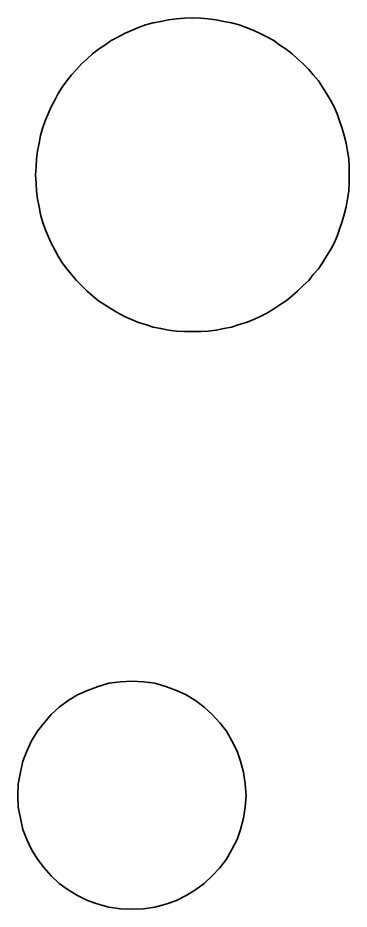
# Model space of a CAD drawing. Header units: centimetres. Extents: x -71 to 43, y 6 to 54.
# Drawn here: x -44.611 to -42.971, y 38.228 to 42.638 of the extents above; entities that cross this region are included whole.
import ezdxf

# ---------------------------------------------------------------- set-up
doc = ezdxf.new("R2010")
doc.units = ezdxf.units.CM
doc.header["$MEASUREMENT"] = 0
doc.layers.add('Camada 1', color=7, linetype='Continuous')

msp = doc.modelspace()

# ---------------------------------------------------------------- linework, layer by layer
at = {"layer": 'Camada 1', "color": 240, "lineweight": 35}
for points, knots in [([(-43.74633, 42.63771), (-43.74633, 42.63771), (-43.70633, 42.63521), (-43.70633, 42.63521), (-43.70633, 42.63521), (-43.70633, 42.63521), (-43.66883, 42.63271), (-43.66883, 42.63271), (-43.66883, 42.63271), (-43.66883, 42.63271), (-43.62883, 42.6277), (-43.62883, 42.6277), (-43.62883, 42.6277), (-43.62883, 42.6277), (-43.59133, 42.62021), (-43.59133, 42.62021), (-43.59133, 42.62021), (-43.59133, 42.62021), (-43.55383, 42.61271), (-43.55383, 42.61271), (-43.55383, 42.61271), (-43.55383, 42.61271), (-43.51633, 42.60271), (-43.51633, 42.60271), (-43.51633, 42.60271), (-43.51633, 42.60271), (-43.48133, 42.5902), (-43.48133, 42.5902), (-43.48133, 42.5902), (-43.48133, 42.5902), (-43.44383, 42.57521), (-43.44383, 42.57521), (-43.44383, 42.57521), (-43.44383, 42.57521), (-43.41133, 42.56021), (-43.41133, 42.56021), (-43.41133, 42.56021), (-43.41133, 42.56021), (-43.37633, 42.54271), (-43.37633, 42.54271), (-43.37633, 42.54271), (-43.37633, 42.54271), (-43.34383, 42.52521), (-43.34383, 42.52521), (-43.34383, 42.52521), (-43.34383, 42.52521), (-43.31383, 42.50271), (-43.31383, 42.50271), (-43.31383, 42.50271), (-43.31383, 42.50271), (-43.28383, 42.48271), (-43.28383, 42.48271), (-43.28383, 42.48271), (-43.28383, 42.48271), (-43.25383, 42.46021), (-43.25383, 42.46021), (-43.25383, 42.46021), (-43.25383, 42.46021), (-43.22633, 42.43521), (-43.22633, 42.43521), (-43.22633, 42.43521), (-43.22633, 42.43521), (-43.19883, 42.4102), (-43.19883, 42.4102), (-43.19883, 42.4102), (-43.19883, 42.4102), (-43.17133, 42.38271), (-43.17133, 42.38271), (-43.17133, 42.38271), (-43.17133, 42.38271), (-43.14883, 42.35521), (-43.14883, 42.35521), (-43.14883, 42.35521), (-43.14883, 42.35521), (-43.12383, 42.32521), (-43.12383, 42.32521), (-43.12383, 42.32521), (-43.12383, 42.32521), (-43.10383, 42.29521), (-43.10383, 42.29521), (-43.10383, 42.29521), (-43.10383, 42.29521), (-43.08383, 42.26271), (-43.08383, 42.26271), (-43.08383, 42.26271), (-43.08383, 42.26271), (-43.06383, 42.2302), (-43.06383, 42.2302), (-43.06383, 42.2302), (-43.06383, 42.2302), (-43.04633, 42.19771), (-43.04633, 42.19771), (-43.04633, 42.19771), (-43.04633, 42.19771), (-43.03133, 42.16271), (-43.03133, 42.16271), (-43.03133, 42.16271), (-43.03133, 42.16271), (-43.01883, 42.12771), (-43.01883, 42.12771), (-43.01883, 42.12771), (-43.01883, 42.12771), (-43.00633, 42.0902), (-43.00633, 42.0902), (-43.00633, 42.0902), (-43.00633, 42.0902), (-42.99633, 42.0552), (-42.99633, 42.0552), (-42.99633, 42.0552), (-42.99633, 42.0552), (-42.98633, 42.01771), (-42.98633, 42.01771), (-42.98633, 42.01771), (-42.98633, 42.01771), (-42.97883, 41.97771), (-42.97883, 41.97771), (-42.97883, 41.97771), (-42.97883, 41.97771), (-42.97383, 41.94021), (-42.97383, 41.94021), (-42.97383, 41.94021), (-42.97383, 41.94021), (-42.97133, 41.90021), (-42.97133, 41.90021), (-42.97133, 41.90021), (-42.97133, 41.90021), (-42.97133, 41.86021), (-42.97133, 41.86021), (-42.97133, 41.86021), (-42.97133, 41.86021), (-42.97133, 41.82021), (-42.97133, 41.82021), (-42.97133, 41.82021), (-42.97133, 41.82021), (-42.97383, 41.78021), (-42.97383, 41.78021), (-42.97383, 41.78021), (-42.97383, 41.78021), (-42.97883, 41.74271), (-42.97883, 41.74271), (-42.97883, 41.74271), (-42.97883, 41.74271), (-42.98633, 41.70271), (-42.98633, 41.70271), (-42.98633, 41.70271), (-42.98633, 41.70271), (-42.99633, 41.66521), (-42.99633, 41.66521), (-42.99633, 41.66521), (-42.99633, 41.66521), (-43.00633, 41.63021), (-43.00633, 41.63021), (-43.00633, 41.63021), (-43.00633, 41.63021), (-43.01883, 41.59271), (-43.01883, 41.59271), (-43.01883, 41.59271), (-43.01883, 41.59271), (-43.03133, 41.5577), (-43.03133, 41.5577), (-43.03133, 41.5577), (-43.03133, 41.5577), (-43.04633, 41.52271), (-43.04633, 41.52271), (-43.04633, 41.52271), (-43.04633, 41.52271), (-43.06383, 41.49021), (-43.06383, 41.49021), (-43.06383, 41.49021), (-43.06383, 41.49021), (-43.08383, 41.4577), (-43.08383, 41.4577), (-43.08383, 41.4577), (-43.08383, 41.4577), (-43.10383, 41.42521), (-43.10383, 41.42521), (-43.10383, 41.42521), (-43.10383, 41.42521), (-43.12383, 41.3952), (-43.12383, 41.3952), (-43.12383, 41.3952), (-43.12383, 41.3952), (-43.14883, 41.36771), (-43.14883, 41.36771), (-43.14883, 41.36771), (-43.14883, 41.36771), (-43.17133, 41.3377), (-43.17133, 41.3377), (-43.17133, 41.3377), (-43.17133, 41.3377), (-43.19883, 41.31271), (-43.19883, 41.31271), (-43.19883, 41.31271), (-43.19883, 41.31271), (-43.22633, 41.28521), (-43.22633, 41.28521), (-43.22633, 41.28521), (-43.22633, 41.28521), (-43.25383, 41.2627), (-43.25383, 41.2627), (-43.25383, 41.2627), (-43.25383, 41.2627), (-43.28383, 41.2377), (-43.28383, 41.2377), (-43.28383, 41.2377), (-43.28383, 41.2377), (-43.31383, 41.2177), (-43.31383, 41.2177), (-43.31383, 41.2177), (-43.31383, 41.2177), (-43.34383, 41.1977), (-43.34383, 41.1977), (-43.34383, 41.1977), (-43.34383, 41.1977), (-43.37633, 41.1777), (-43.37633, 41.1777), (-43.37633, 41.1777), (-43.37633, 41.1777), (-43.41133, 41.1602), (-43.41133, 41.1602), (-43.41133, 41.1602), (-43.41133, 41.1602), (-43.44383, 41.14521), (-43.44383, 41.14521), (-43.44383, 41.14521), (-43.44383, 41.14521), (-43.48133, 41.13021), (-43.48133, 41.13021), (-43.48133, 41.13021), (-43.48133, 41.13021), (-43.51633, 41.1202), (-43.51633, 41.1202), (-43.51633, 41.1202), (-43.51633, 41.1202), (-43.55383, 41.10771), (-43.55383, 41.10771), (-43.55383, 41.10771), (-43.55383, 41.10771), (-43.59133, 41.1002), (-43.59133, 41.1002), (-43.59133, 41.1002), (-43.59133, 41.1002), (-43.62883, 41.09271), (-43.62883, 41.09271), (-43.62883, 41.09271), (-43.62883, 41.09271), (-43.66883, 41.08771), (-43.66883, 41.08771), (-43.66883, 41.08771), (-43.66883, 41.08771), (-43.70633, 41.08521), (-43.70633, 41.08521), (-43.70633, 41.08521), (-43.70633, 41.08521), (-43.74633, 41.08521), (-43.74633, 41.08521), (-43.74633, 41.08521), (-43.74633, 41.08521), (-43.78633, 41.08521), (-43.78633, 41.08521), (-43.78633, 41.08521), (-43.78633, 41.08521), (-43.82633, 41.08771), (-43.82633, 41.08771), (-43.82633, 41.08771), (-43.82633, 41.08771), (-43.86633, 41.09271), (-43.86633, 41.09271), (-43.86633, 41.09271), (-43.86633, 41.09271), (-43.90383, 41.1002), (-43.90383, 41.1002), (-43.90383, 41.1002), (-43.90383, 41.1002), (-43.94133, 41.10771), (-43.94133, 41.10771), (-43.94133, 41.10771), (-43.94133, 41.10771), (-43.97883, 41.1202), (-43.97883, 41.1202), (-43.97883, 41.1202), (-43.97883, 41.1202), (-44.01383, 41.13021), (-44.01383, 41.13021), (-44.01383, 41.13021), (-44.01383, 41.13021), (-44.04883, 41.14521), (-44.04883, 41.14521), (-44.04883, 41.14521), (-44.04883, 41.14521), (-44.08383, 41.1602), (-44.08383, 41.1602), (-44.08383, 41.1602), (-44.08383, 41.1602), (-44.11633, 41.1777), (-44.11633, 41.1777), (-44.11633, 41.1777), (-44.11633, 41.1777), (-44.14883, 41.1977), (-44.14883, 41.1977), (-44.14883, 41.1977), (-44.14883, 41.1977), (-44.18133, 41.2177), (-44.18133, 41.2177), (-44.18133, 41.2177), (-44.18133, 41.2177), (-44.21133, 41.2377), (-44.21133, 41.2377), (-44.21133, 41.2377), (-44.21133, 41.2377), (-44.24133, 41.2627), (-44.24133, 41.2627), (-44.24133, 41.2627), (-44.24133, 41.2627), (-44.26883, 41.28521), (-44.26883, 41.28521), (-44.26883, 41.28521), (-44.26883, 41.28521), (-44.29633, 41.31271), (-44.29633, 41.31271), (-44.29633, 41.31271), (-44.29633, 41.31271), (-44.32133, 41.3377), (-44.32133, 41.3377), (-44.32133, 41.3377), (-44.32133, 41.3377), (-44.34633, 41.36771), (-44.34633, 41.36771), (-44.34633, 41.36771), (-44.34633, 41.36771), (-44.36883, 41.3952), (-44.36883, 41.3952), (-44.36883, 41.3952), (-44.36883, 41.3952), (-44.39133, 41.42521), (-44.39133, 41.42521), (-44.39133, 41.42521), (-44.39133, 41.42521), (-44.41133, 41.4577), (-44.41133, 41.4577), (-44.41133, 41.4577), (-44.41133, 41.4577), (-44.42883, 41.49021), (-44.42883, 41.49021), (-44.42883, 41.49021), (-44.42883, 41.49021), (-44.44633, 41.52271), (-44.44633, 41.52271), (-44.44633, 41.52271), (-44.44633, 41.52271), (-44.46133, 41.5577), (-44.46133, 41.5577), (-44.46133, 41.5577), (-44.46133, 41.5577), (-44.47633, 41.59271), (-44.47633, 41.59271), (-44.47633, 41.59271), (-44.47633, 41.59271), (-44.48883, 41.63021), (-44.48883, 41.63021), (-44.48883, 41.63021), (-44.48883, 41.63021), (-44.49883, 41.66521), (-44.49883, 41.66521), (-44.49883, 41.66521), (-44.49883, 41.66521), (-44.50633, 41.70271), (-44.50633, 41.70271), (-44.50633, 41.70271), (-44.50633, 41.70271), (-44.51383, 41.74271), (-44.51383, 41.74271), (-44.51383, 41.74271), (-44.51383, 41.74271), (-44.51883, 41.78021), (-44.51883, 41.78021), (-44.51883, 41.78021), (-44.51883, 41.78021), (-44.52133, 41.82021), (-44.52133, 41.82021), (-44.52133, 41.82021), (-44.52133, 41.82021), (-44.52383, 41.86021), (-44.52383, 41.86021), (-44.52383, 41.86021), (-44.52383, 41.86021), (-44.52133, 41.90021), (-44.52133, 41.90021), (-44.52133, 41.90021), (-44.52133, 41.90021), (-44.51883, 41.94021), (-44.51883, 41.94021), (-44.51883, 41.94021), (-44.51883, 41.94021), (-44.51383, 41.97771), (-44.51383, 41.97771), (-44.51383, 41.97771), (-44.51383, 41.97771), (-44.50633, 42.01771), (-44.50633, 42.01771), (-44.50633, 42.01771), (-44.50633, 42.01771), (-44.49883, 42.0552), (-44.49883, 42.0552), (-44.49883, 42.0552), (-44.49883, 42.0552), (-44.48883, 42.0902), (-44.48883, 42.0902), (-44.48883, 42.0902), (-44.48883, 42.0902), (-44.47633, 42.12771), (-44.47633, 42.12771), (-44.47633, 42.12771), (-44.47633, 42.12771), (-44.46133, 42.16271), (-44.46133, 42.16271), (-44.46133, 42.16271), (-44.46133, 42.16271), (-44.44633, 42.19771), (-44.44633, 42.19771), (-44.44633, 42.19771), (-44.44633, 42.19771), (-44.42883, 42.2302), (-44.42883, 42.2302), (-44.42883, 42.2302), (-44.42883, 42.2302), (-44.41133, 42.26271), (-44.41133, 42.26271), (-44.41133, 42.26271), (-44.41133, 42.26271), (-44.39133, 42.29521), (-44.39133, 42.29521), (-44.39133, 42.29521), (-44.39133, 42.29521), (-44.36883, 42.32521), (-44.36883, 42.32521), (-44.36883, 42.32521), (-44.36883, 42.32521), (-44.34633, 42.35521), (-44.34633, 42.35521), (-44.34633, 42.35521), (-44.34633, 42.35521), (-44.32133, 42.38271), (-44.32133, 42.38271), (-44.32133, 42.38271), (-44.32133, 42.38271), (-44.29633, 42.4102), (-44.29633, 42.4102), (-44.29633, 42.4102), (-44.29633, 42.4102), (-44.26883, 42.43521), (-44.26883, 42.43521), (-44.26883, 42.43521), (-44.26883, 42.43521), (-44.24133, 42.46021), (-44.24133, 42.46021), (-44.24133, 42.46021), (-44.24133, 42.46021), (-44.21133, 42.48271), (-44.21133, 42.48271), (-44.21133, 42.48271), (-44.21133, 42.48271), (-44.18133, 42.50271), (-44.18133, 42.50271), (-44.18133, 42.50271), (-44.18133, 42.50271), (-44.14883, 42.52521), (-44.14883, 42.52521), (-44.14883, 42.52521), (-44.14883, 42.52521), (-44.11633, 42.54271), (-44.11633, 42.54271), (-44.11633, 42.54271), (-44.11633, 42.54271), (-44.08383, 42.56021), (-44.08383, 42.56021), (-44.08383, 42.56021), (-44.08383, 42.56021), (-44.04883, 42.57521), (-44.04883, 42.57521), (-44.04883, 42.57521), (-44.04883, 42.57521), (-44.01383, 42.5902), (-44.01383, 42.5902), (-44.01383, 42.5902), (-44.01383, 42.5902), (-43.97883, 42.60271), (-43.97883, 42.60271), (-43.97883, 42.60271), (-43.97883, 42.60271), (-43.94133, 42.61271), (-43.94133, 42.61271), (-43.94133, 42.61271), (-43.94133, 42.61271), (-43.90383, 42.62021), (-43.90383, 42.62021), (-43.90383, 42.62021), (-43.90383, 42.62021), (-43.86633, 42.6277), (-43.86633, 42.6277), (-43.86633, 42.6277), (-43.86633, 42.6277), (-43.82633, 42.63271), (-43.82633, 42.63271), (-43.82633, 42.63271), (-43.82633, 42.63271), (-43.78633, 42.63521), (-43.78633, 42.63521), (-43.78633, 42.63521), (-43.78633, 42.63521), (-43.74633, 42.63771), (-43.74633, 42.63771)], [0, 0, 0, 0, 0.0077519, 0.0077519, 0.0077519, 0.0077519, 0.0155039, 0.0155039, 0.0155039, 0.0155039, 0.0232558, 0.0232558, 0.0232558, 0.0232558, 0.0310078, 0.0310078, 0.0310078, 0.0310078, 0.0387597, 0.0387597, 0.0387597, 0.0387597, 0.0465116, 0.0465116, 0.0465116, 0.0465116, 0.0542636, 0.0542636, 0.0542636, 0.0542636, 0.0620155, 0.0620155, 0.0620155, 0.0620155, 0.0697674, 0.0697674, 0.0697674, 0.0697674, 0.0775194, 0.0775194, 0.0775194, 0.0775194, 0.0852713, 0.0852713, 0.0852713, 0.0852713, 0.0930233, 0.0930233, 0.0930233, 0.0930233, 0.1007752, 0.1007752, 0.1007752, 0.1007752, 0.1085271, 0.1085271, 0.1085271, 0.1085271, 0.1162791, 0.1162791, 0.1162791, 0.1162791, 0.124031, 0.124031, 0.124031, 0.124031, 0.1317829, 0.1317829, 0.1317829, 0.1317829, 0.1395349, 0.1395349, 0.1395349, 0.1395349, 0.1472868, 0.1472868, 0.1472868, 0.1472868, 0.1550388, 0.1550388, 0.1550388, 0.1550388, 0.1627907, 0.1627907, 0.1627907, 0.1627907, 0.1705426, 0.1705426, 0.1705426, 0.1705426, 0.1782946, 0.1782946, 0.1782946, 0.1782946, 0.1860465, 0.1860465, 0.1860465, 0.1860465, 0.1937984, 0.1937984, 0.1937984, 0.1937984, 0.2015504, 0.2015504, 0.2015504, 0.2015504, 0.2093023, 0.2093023, 0.2093023, 0.2093023, 0.2170543, 0.2170543, 0.2170543, 0.2170543, 0.2248062, 0.2248062, 0.2248062, 0.2248062, 0.2325581, 0.2325581, 0.2325581, 0.2325581, 0.2403101, 0.2403101, 0.2403101, 0.2403101, 0.248062, 0.248062, 0.248062, 0.248062, 0.255814, 0.255814, 0.255814, 0.255814, 0.2635659, 0.2635659, 0.2635659, 0.2635659, 0.2713178, 0.2713178, 0.2713178, 0.2713178, 0.2790698, 0.2790698, 0.2790698, 0.2790698, 0.2868217, 0.2868217, 0.2868217, 0.2868217, 0.2945736, 0.2945736, 0.2945736, 0.2945736, 0.3023256, 0.3023256, 0.3023256, 0.3023256, 0.3100775, 0.3100775, 0.3100775, 0.3100775, 0.3178295, 0.3178295, 0.3178295, 0.3178295, 0.3255814, 0.3255814, 0.3255814, 0.3255814, 0.3333333, 0.3333333, 0.3333333, 0.3333333, 0.3410853, 0.3410853, 0.3410853, 0.3410853, 0.3488372, 0.3488372, 0.3488372, 0.3488372, 0.3565891, 0.3565891, 0.3565891, 0.3565891, 0.3643411, 0.3643411, 0.3643411, 0.3643411, 0.372093, 0.372093, 0.372093, 0.372093, 0.379845, 0.379845, 0.379845, 0.379845, 0.3875969, 0.3875969, 0.3875969, 0.3875969, 0.3953488, 0.3953488, 0.3953488, 0.3953488, 0.4031008, 0.4031008, 0.4031008, 0.4031008, 0.4108527, 0.4108527, 0.4108527, 0.4108527, 0.4186047, 0.4186047, 0.4186047, 0.4186047, 0.4263566, 0.4263566, 0.4263566, 0.4263566, 0.4341085, 0.4341085, 0.4341085, 0.4341085, 0.4418605, 0.4418605, 0.4418605, 0.4418605, 0.4496124, 0.4496124, 0.4496124, 0.4496124, 0.4573643, 0.4573643, 0.4573643, 0.4573643, 0.4651163, 0.4651163, 0.4651163, 0.4651163, 0.4728682, 0.4728682, 0.4728682, 0.4728682, 0.4806202, 0.4806202, 0.4806202, 0.4806202, 0.4883721, 0.4883721, 0.4883721, 0.4883721, 0.496124, 0.496124, 0.496124, 0.496124, 0.503876, 0.503876, 0.503876, 0.503876, 0.5116279, 0.5116279, 0.5116279, 0.5116279, 0.5193798, 0.5193798, 0.5193798, 0.5193798, 0.5271318, 0.5271318, 0.5271318, 0.5271318, 0.5348837, 0.5348837, 0.5348837, 0.5348837, 0.5426357, 0.5426357, 0.5426357, 0.5426357, 0.5503876, 0.5503876, 0.5503876, 0.5503876, 0.5581395, 0.5581395, 0.5581395, 0.5581395, 0.5658915, 0.5658915, 0.5658915, 0.5658915, 0.5736434, 0.5736434, 0.5736434, 0.5736434, 0.5813953, 0.5813953, 0.5813953, 0.5813953, 0.5891473, 0.5891473, 0.5891473, 0.5891473, 0.5968992, 0.5968992, 0.5968992, 0.5968992, 0.6046512, 0.6046512, 0.6046512, 0.6046512, 0.6124031, 0.6124031, 0.6124031, 0.6124031, 0.620155, 0.620155, 0.620155, 0.620155, 0.627907, 0.627907, 0.627907, 0.627907, 0.6356589, 0.6356589, 0.6356589, 0.6356589, 0.6434109, 0.6434109, 0.6434109, 0.6434109, 0.6511628, 0.6511628, 0.6511628, 0.6511628, 0.6589147, 0.6589147, 0.6589147, 0.6589147, 0.6666667, 0.6666667, 0.6666667, 0.6666667, 0.6744186, 0.6744186, 0.6744186, 0.6744186, 0.6821705, 0.6821705, 0.6821705, 0.6821705, 0.6899225, 0.6899225, 0.6899225, 0.6899225, 0.6976744, 0.6976744, 0.6976744, 0.6976744, 0.7054264, 0.7054264, 0.7054264, 0.7054264, 0.7131783, 0.7131783, 0.7131783, 0.7131783, 0.7209302, 0.7209302, 0.7209302, 0.7209302, 0.7286822, 0.7286822, 0.7286822, 0.7286822, 0.7364341, 0.7364341, 0.7364341, 0.7364341, 0.744186, 0.744186, 0.744186, 0.744186, 0.751938, 0.751938, 0.751938, 0.751938, 0.7596899, 0.7596899, 0.7596899, 0.7596899, 0.7674419, 0.7674419, 0.7674419, 0.7674419, 0.7751938, 0.7751938, 0.7751938, 0.7751938, 0.7829457, 0.7829457, 0.7829457, 0.7829457, 0.7906977, 0.7906977, 0.7906977, 0.7906977, 0.7984496, 0.7984496, 0.7984496, 0.7984496, 0.8062016, 0.8062016, 0.8062016, 0.8062016, 0.8139535, 0.8139535, 0.8139535, 0.8139535, 0.8217054, 0.8217054, 0.8217054, 0.8217054, 0.8294574, 0.8294574, 0.8294574, 0.8294574, 0.8372093, 0.8372093, 0.8372093, 0.8372093, 0.8449612, 0.8449612, 0.8449612, 0.8449612, 0.8527132, 0.8527132, 0.8527132, 0.8527132, 0.8604651, 0.8604651, 0.8604651, 0.8604651, 0.8682171, 0.8682171, 0.8682171, 0.8682171, 0.875969, 0.875969, 0.875969, 0.875969, 0.8837209, 0.8837209, 0.8837209, 0.8837209, 0.8914729, 0.8914729, 0.8914729, 0.8914729, 0.8992248, 0.8992248, 0.8992248, 0.8992248, 0.9069767, 0.9069767, 0.9069767, 0.9069767, 0.9147287, 0.9147287, 0.9147287, 0.9147287, 0.9224806, 0.9224806, 0.9224806, 0.9224806, 0.9302326, 0.9302326, 0.9302326, 0.9302326, 0.9379845, 0.9379845, 0.9379845, 0.9379845, 0.9457364, 0.9457364, 0.9457364, 0.9457364, 0.9534884, 0.9534884, 0.9534884, 0.9534884, 0.9612403, 0.9612403, 0.9612403, 0.9612403, 0.9689922, 0.9689922, 0.9689922, 0.9689922, 0.9767442, 0.9767442, 0.9767442, 0.9767442, 0.9844961, 0.9844961, 0.9844961, 0.9844961, 1, 1, 1, 1]), ([(-43.98883, 39.3527), (-43.98883, 39.3527), (-43.93383, 39.34521), (-43.93383, 39.34521), (-43.93383, 39.34521), (-43.93383, 39.34521), (-43.87883, 39.33021), (-43.87883, 39.33021), (-43.87883, 39.33021), (-43.87883, 39.33021), (-43.82633, 39.31021), (-43.82633, 39.31021), (-43.82633, 39.31021), (-43.82633, 39.31021), (-43.77883, 39.28771), (-43.77883, 39.28771), (-43.77883, 39.28771), (-43.77883, 39.28771), (-43.73133, 39.26021), (-43.73133, 39.26021), (-43.73133, 39.26021), (-43.73133, 39.26021), (-43.68883, 39.22771), (-43.68883, 39.22771), (-43.68883, 39.22771), (-43.68883, 39.22771), (-43.64883, 39.19021), (-43.64883, 39.19021), (-43.64883, 39.19021), (-43.64883, 39.19021), (-43.61133, 39.15021), (-43.61133, 39.15021), (-43.61133, 39.15021), (-43.61133, 39.15021), (-43.57883, 39.10771), (-43.57883, 39.10771), (-43.57883, 39.10771), (-43.57883, 39.10771), (-43.55133, 39.0602), (-43.55133, 39.0602), (-43.55133, 39.0602), (-43.55133, 39.0602), (-43.52633, 39.01021), (-43.52633, 39.01021), (-43.52633, 39.01021), (-43.52633, 39.01021), (-43.50883, 38.96021), (-43.50883, 38.96021), (-43.50883, 38.96021), (-43.50883, 38.96021), (-43.49383, 38.90522), (-43.49383, 38.90522), (-43.49383, 38.90522), (-43.49383, 38.90522), (-43.48633, 38.84772), (-43.48633, 38.84772), (-43.48633, 38.84772), (-43.48633, 38.84772), (-43.48133, 38.79022), (-43.48133, 38.79022), (-43.48133, 38.79022), (-43.48133, 38.79022), (-43.48633, 38.73272), (-43.48633, 38.73272), (-43.48633, 38.73272), (-43.48633, 38.73272), (-43.49383, 38.67771), (-43.49383, 38.67771), (-43.49383, 38.67771), (-43.49383, 38.67771), (-43.50883, 38.62271), (-43.50883, 38.62271), (-43.50883, 38.62271), (-43.50883, 38.62271), (-43.52633, 38.57272), (-43.52633, 38.57272), (-43.52633, 38.57272), (-43.52633, 38.57272), (-43.55133, 38.52271), (-43.55133, 38.52271), (-43.55133, 38.52271), (-43.55133, 38.52271), (-43.57883, 38.47521), (-43.57883, 38.47521), (-43.57883, 38.47521), (-43.57883, 38.47521), (-43.61133, 38.43272), (-43.61133, 38.43272), (-43.61133, 38.43272), (-43.61133, 38.43272), (-43.64883, 38.39272), (-43.64883, 38.39272), (-43.64883, 38.39272), (-43.64883, 38.39272), (-43.68883, 38.35521), (-43.68883, 38.35521), (-43.68883, 38.35521), (-43.68883, 38.35521), (-43.73133, 38.32272), (-43.73133, 38.32272), (-43.73133, 38.32272), (-43.73133, 38.32272), (-43.77883, 38.29521), (-43.77883, 38.29521), (-43.77883, 38.29521), (-43.77883, 38.29521), (-43.82633, 38.27022), (-43.82633, 38.27022), (-43.82633, 38.27022), (-43.82633, 38.27022), (-43.87883, 38.25272), (-43.87883, 38.25272), (-43.87883, 38.25272), (-43.87883, 38.25272), (-43.93383, 38.23772), (-43.93383, 38.23772), (-43.93383, 38.23772), (-43.93383, 38.23772), (-43.98883, 38.23022), (-43.98883, 38.23022), (-43.98883, 38.23022), (-43.98883, 38.23022), (-44.04633, 38.22772), (-44.04633, 38.22772), (-44.04633, 38.22772), (-44.04633, 38.22772), (-44.10383, 38.23022), (-44.10383, 38.23022), (-44.10383, 38.23022), (-44.10383, 38.23022), (-44.16133, 38.23772), (-44.16133, 38.23772), (-44.16133, 38.23772), (-44.16133, 38.23772), (-44.21383, 38.25272), (-44.21383, 38.25272), (-44.21383, 38.25272), (-44.21383, 38.25272), (-44.26633, 38.27022), (-44.26633, 38.27022), (-44.26633, 38.27022), (-44.26633, 38.27022), (-44.31633, 38.29521), (-44.31633, 38.29521), (-44.31633, 38.29521), (-44.31633, 38.29521), (-44.36133, 38.32272), (-44.36133, 38.32272), (-44.36133, 38.32272), (-44.36133, 38.32272), (-44.40633, 38.35521), (-44.40633, 38.35521), (-44.40633, 38.35521), (-44.40633, 38.35521), (-44.44633, 38.39272), (-44.44633, 38.39272), (-44.44633, 38.39272), (-44.44633, 38.39272), (-44.48133, 38.43272), (-44.48133, 38.43272), (-44.48133, 38.43272), (-44.48133, 38.43272), (-44.51383, 38.47521), (-44.51383, 38.47521), (-44.51383, 38.47521), (-44.51383, 38.47521), (-44.54383, 38.52271), (-44.54383, 38.52271), (-44.54383, 38.52271), (-44.54383, 38.52271), (-44.56633, 38.57272), (-44.56633, 38.57272), (-44.56633, 38.57272), (-44.56633, 38.57272), (-44.58633, 38.62271), (-44.58633, 38.62271), (-44.58633, 38.62271), (-44.58633, 38.62271), (-44.59883, 38.67771), (-44.59883, 38.67771), (-44.59883, 38.67771), (-44.59883, 38.67771), (-44.60883, 38.73272), (-44.60883, 38.73272), (-44.60883, 38.73272), (-44.60883, 38.73272), (-44.61133, 38.79022), (-44.61133, 38.79022), (-44.61133, 38.79022), (-44.61133, 38.79022), (-44.60883, 38.84772), (-44.60883, 38.84772), (-44.60883, 38.84772), (-44.60883, 38.84772), (-44.59883, 38.90522), (-44.59883, 38.90522), (-44.59883, 38.90522), (-44.59883, 38.90522), (-44.58633, 38.96021), (-44.58633, 38.96021), (-44.58633, 38.96021), (-44.58633, 38.96021), (-44.56633, 39.01021), (-44.56633, 39.01021), (-44.56633, 39.01021), (-44.56633, 39.01021), (-44.54383, 39.0602), (-44.54383, 39.0602), (-44.54383, 39.0602), (-44.54383, 39.0602), (-44.51383, 39.10771), (-44.51383, 39.10771), (-44.51383, 39.10771), (-44.51383, 39.10771), (-44.48133, 39.15021), (-44.48133, 39.15021), (-44.48133, 39.15021), (-44.48133, 39.15021), (-44.44633, 39.19021), (-44.44633, 39.19021), (-44.44633, 39.19021), (-44.44633, 39.19021), (-44.40633, 39.22771), (-44.40633, 39.22771), (-44.40633, 39.22771), (-44.40633, 39.22771), (-44.36133, 39.26021), (-44.36133, 39.26021), (-44.36133, 39.26021), (-44.36133, 39.26021), (-44.31633, 39.28771), (-44.31633, 39.28771), (-44.31633, 39.28771), (-44.31633, 39.28771), (-44.26633, 39.31021), (-44.26633, 39.31021), (-44.26633, 39.31021), (-44.26633, 39.31021), (-44.21383, 39.33021), (-44.21383, 39.33021), (-44.21383, 39.33021), (-44.21383, 39.33021), (-44.16133, 39.34521), (-44.16133, 39.34521), (-44.16133, 39.34521), (-44.16133, 39.34521), (-44.10383, 39.3527), (-44.10383, 39.3527), (-44.10383, 39.3527), (-44.10383, 39.3527), (-44.04633, 39.3552), (-44.04633, 39.3552), (-44.04633, 39.3552), (-44.04633, 39.3552), (-43.98883, 39.3527), (-43.98883, 39.3527)], [0, 0, 0, 0, 0.0153846, 0.0153846, 0.0153846, 0.0153846, 0.0307692, 0.0307692, 0.0307692, 0.0307692, 0.0461538, 0.0461538, 0.0461538, 0.0461538, 0.0615385, 0.0615385, 0.0615385, 0.0615385, 0.0769231, 0.0769231, 0.0769231, 0.0769231, 0.0923077, 0.0923077, 0.0923077, 0.0923077, 0.1076923, 0.1076923, 0.1076923, 0.1076923, 0.1230769, 0.1230769, 0.1230769, 0.1230769, 0.1384615, 0.1384615, 0.1384615, 0.1384615, 0.1538462, 0.1538462, 0.1538462, 0.1538462, 0.1692308, 0.1692308, 0.1692308, 0.1692308, 0.1846154, 0.1846154, 0.1846154, 0.1846154, 0.2, 0.2, 0.2, 0.2, 0.2153846, 0.2153846, 0.2153846, 0.2153846, 0.2307692, 0.2307692, 0.2307692, 0.2307692, 0.2461538, 0.2461538, 0.2461538, 0.2461538, 0.2615385, 0.2615385, 0.2615385, 0.2615385, 0.2769231, 0.2769231, 0.2769231, 0.2769231, 0.2923077, 0.2923077, 0.2923077, 0.2923077, 0.3076923, 0.3076923, 0.3076923, 0.3076923, 0.3230769, 0.3230769, 0.3230769, 0.3230769, 0.3384615, 0.3384615, 0.3384615, 0.3384615, 0.3538462, 0.3538462, 0.3538462, 0.3538462, 0.3692308, 0.3692308, 0.3692308, 0.3692308, 0.3846154, 0.3846154, 0.3846154, 0.3846154, 0.4, 0.4, 0.4, 0.4, 0.4153846, 0.4153846, 0.4153846, 0.4153846, 0.4307692, 0.4307692, 0.4307692, 0.4307692, 0.4461538, 0.4461538, 0.4461538, 0.4461538, 0.4615385, 0.4615385, 0.4615385, 0.4615385, 0.4769231, 0.4769231, 0.4769231, 0.4769231, 0.4923077, 0.4923077, 0.4923077, 0.4923077, 0.5076923, 0.5076923, 0.5076923, 0.5076923, 0.5230769, 0.5230769, 0.5230769, 0.5230769, 0.5384615, 0.5384615, 0.5384615, 0.5384615, 0.5538462, 0.5538462, 0.5538462, 0.5538462, 0.5692308, 0.5692308, 0.5692308, 0.5692308, 0.5846154, 0.5846154, 0.5846154, 0.5846154, 0.6, 0.6, 0.6, 0.6, 0.6153846, 0.6153846, 0.6153846, 0.6153846, 0.6307692, 0.6307692, 0.6307692, 0.6307692, 0.6461538, 0.6461538, 0.6461538, 0.6461538, 0.6615385, 0.6615385, 0.6615385, 0.6615385, 0.6769231, 0.6769231, 0.6769231, 0.6769231, 0.6923077, 0.6923077, 0.6923077, 0.6923077, 0.7076923, 0.7076923, 0.7076923, 0.7076923, 0.7230769, 0.7230769, 0.7230769, 0.7230769, 0.7384615, 0.7384615, 0.7384615, 0.7384615, 0.7538462, 0.7538462, 0.7538462, 0.7538462, 0.7692308, 0.7692308, 0.7692308, 0.7692308, 0.7846154, 0.7846154, 0.7846154, 0.7846154, 0.8, 0.8, 0.8, 0.8, 0.8153846, 0.8153846, 0.8153846, 0.8153846, 0.8307692, 0.8307692, 0.8307692, 0.8307692, 0.8461538, 0.8461538, 0.8461538, 0.8461538, 0.8615385, 0.8615385, 0.8615385, 0.8615385, 0.8769231, 0.8769231, 0.8769231, 0.8769231, 0.8923077, 0.8923077, 0.8923077, 0.8923077, 0.9076923, 0.9076923, 0.9076923, 0.9076923, 0.9230769, 0.9230769, 0.9230769, 0.9230769, 0.9384615, 0.9384615, 0.9384615, 0.9384615, 0.9538462, 0.9538462, 0.9538462, 0.9538462, 0.9692308, 0.9692308, 0.9692308, 0.9692308, 1, 1, 1, 1])]:
    msp.add_open_spline(points, degree=3, knots=knots, dxfattribs=at)

doc.saveas('drawing.dxf')
